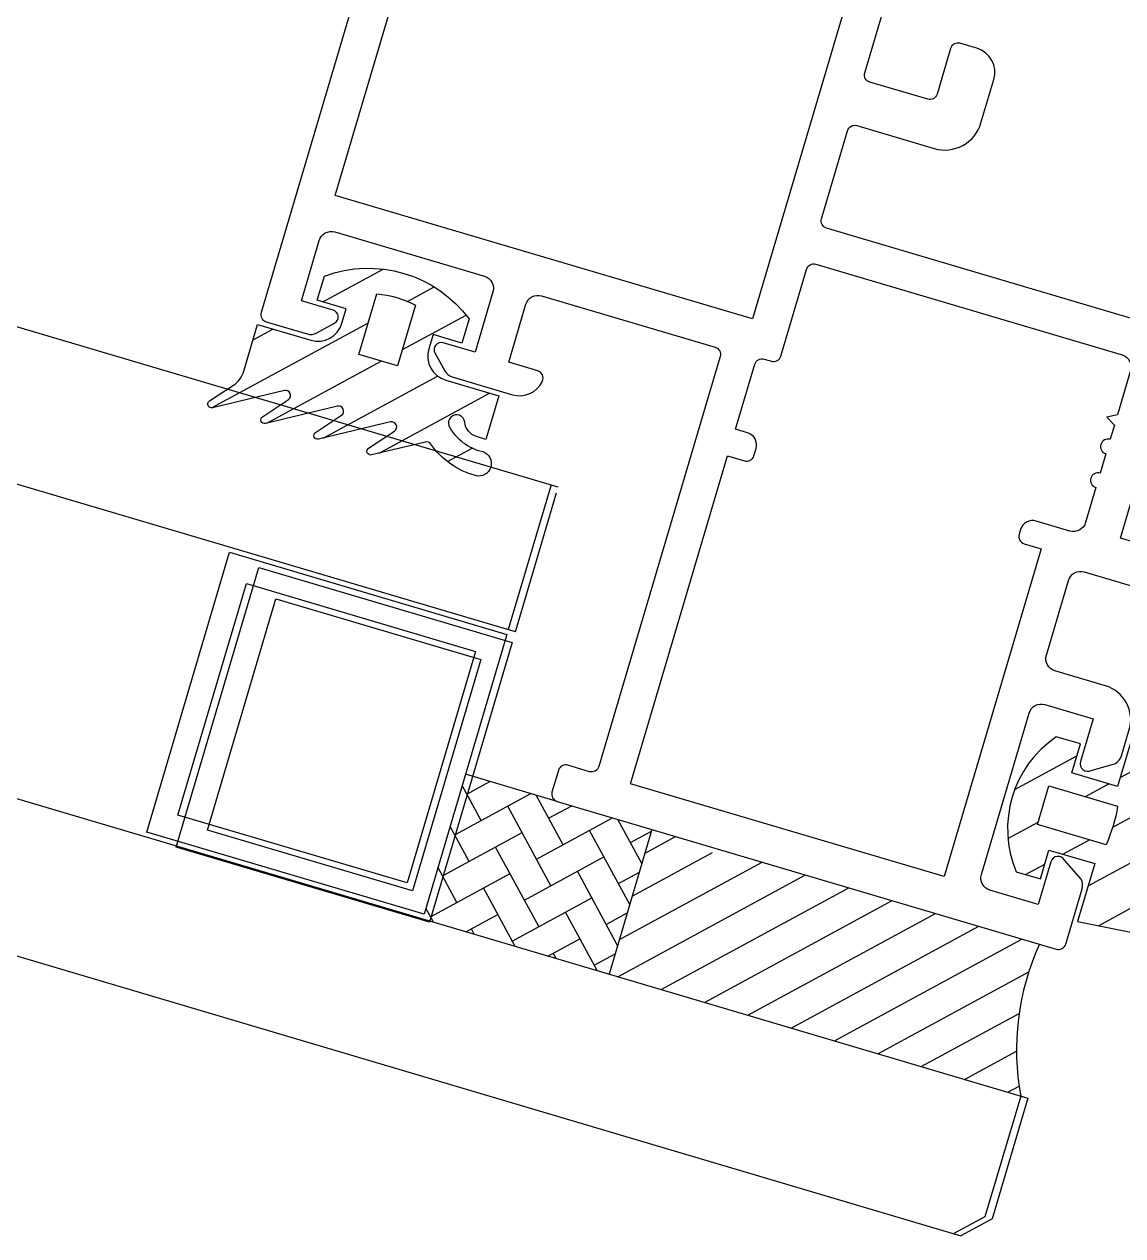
# Model space of a CAD drawing. Header units: millimetres. Extents: x 62878 to 70819, y -67946 to -61850.
# Drawn here: x 66854.731 to 66859.099, y -66972.723 to -66967.906 of the extents above; entities that cross this region are included whole.
import ezdxf

# ---------------------------------------------------------------- set-up
doc = ezdxf.new("R2010")
doc.units = ezdxf.units.MM
doc.layers.add('DOGRAMA', color=171, linetype='Continuous', lineweight=0)
doc.layers.add('DOĞRAMA-yeni', color=40, linetype='Continuous')
pattern_1 = [(28.50198966054999, (66949.88978189256, -66984.46045229882), (-0.07575379786457266, 0.1395095860831588), [])]

# ---------------------------------------------------------------- blocks, each defined once
blk = doc.blocks.new('SPANDREL 98')
at = {"layer": 'DOĞRAMA-yeni', "color": 122, "lineweight": -2}
for p, q in [((46272.91855278611, 27296.66940725674), (46178.74697526782, 27268.83141178674)), ((46272.99254902167, 27296.06564856561), (46179.01278533634, 27268.28428747964)), ((46180.61575734126, 27271.26000264603), (46186.65789308209, 27273.04398574285)), ((46180.78566049333, 27270.68456114689), (46187.06615190742, 27272.53892043358)), ((46180.78566049333, 27270.68456114689), (46180.62266106359, 27271.23662057056)), ((46178.74697526782, 27268.83141178674), (46178.88856122789, 27268.35187720413)), ((46178.88856122786, 27268.35187720413), (46179.01278533634, 27268.28428747964))]:
    blk.add_line(p, q, dxfattribs=at)
for points in [[(46181.12670708141, 27269.52947745648), (46182.13372970487, 27269.82680797262), (46181.8052502775, 27270.93932820426), (46180.79822765404, 27270.64199768812)], [(46181.19429680593, 27269.65370156503), (46182.00950559635, 27269.89439769711), (46181.737660553, 27270.81510409573), (46180.9224517626, 27270.57440796361)]]:
    blk.add_lwpolyline(points, close=True, dxfattribs=at)

msp = doc.modelspace()

# ---------------------------------------------------------------- hatches: boundary and pattern name
at = {"layer": 'DOGRAMA', "lineweight": -2}
h = msp.add_hatch(dxfattribs=at)
h.set_pattern_fill('ANSI31', color=256, scale=0.0004999999999999999, angle=343.5057849383394, style=0)
h.set_pattern_definition(pattern_1)
edge = h.paths.add_edge_path(flags=16)
edge.add_arc((66856.09882588946, -66969.37591016015), 0.3999999999170571, 61.96503062638578, 85.03894869249058, ccw=False)
edge.add_line((66856.28683003556, -66969.02284580201), (66856.21528974398, -66969.26439258052))
edge.add_line((66856.21528974398, -66969.26439258052), (66856.0618770085, -66969.21895545276))
edge.add_line((66856.0618770085, -66969.21895545276), (66856.13341730007, -66968.97740867427))
edge = h.paths.add_edge_path()
edge.add_arc((66856.09882588948, -66969.37591016023), 0.5000000000083353, 36.6320920146531, 110.3718873061161, ccw=False)
edge.add_line((66856.50006758797, -66969.07757293594), (66856.47166938311, -66969.17345589567))
edge.add_line((66856.47166938311, -66969.17345589567), (66856.35660983148, -66969.13937804985))
edge.add_line((66856.35660983148, -66969.13937804985), (66856.33957090857, -66969.19690782567))
edge.add_arc((66856.43545386828, -66969.22530603051), 0.1000000000026802, 163.5019896618353, 253.5019896618353)
edge.add_line((66856.40705566344, -66969.32118899022), (66856.61799817477, -66969.38366504089))
edge.add_line((66856.61799817477, -66969.38366504089), (66856.56688140603, -66969.55625436835))
edge.add_line((66856.56688140603, -66969.55625436835), (66856.52902739418, -66969.54504292904))
edge.add_arc((66856.54748622733, -66969.48271900523), 0.06499999999665203, 185.0926541523899, 253.5019896611753, ccw=False)
edge.add_arc((66856.45018243011, -66969.49139056331), 0.03268943072121068, 5.092654157754544, 198.9322687575916)
edge.add_arc((66856.59586851645, -66969.40972453998), 0.1992591642345582, 207.5857681280004, 257.851675286978)
edge.add_arc((66856.53846581434, -66969.65209754145), 0.05002797725809609, -105.52585171592341, 71.98738459225609, ccw=False)
edge.add_arc((66856.61179678021, -66969.38880152597), 0.3233450411842306, 215.1163267688563, 254.44263692386778, ccw=False)
edge.add_arc((66856.33094540065, -66969.58630676618), 0.02000000000387821, 35.11632675160671, 103.5019896465024)
edge.add_line((66856.32627581805, -66969.56685952992), (66856.11231894809, -66969.61823388794))
edge.add_arc((66856.10881676113, -66969.60364846075), 0.01500000000035274, 123.5019895987231, 283.50198966001443, ccw=False)
edge.add_line((66856.10053727201, -66969.59114046092), (66856.20320595341, -66969.52318041578))
edge.add_arc((66856.19216663457, -66969.50650308268), 0.01999999999302287, 303.5019896218981, 463.5019896059665)
edge.add_line((66856.18749705199, -66969.48705584642), (66855.90137643676, -66969.5557578373))
edge.add_arc((66855.8978742498, -66969.54117241008), 0.01500000001450246, 123.50198964507291, 283.5019896470367, ccw=False)
edge.add_line((66855.88959476067, -66969.52866441026), (66855.99226344212, -66969.46070436512))
edge.add_arc((66855.98122412326, -66969.44402703202), 0.02000000000908719, 303.5019896914228, 463.5019897275744)
edge.add_line((66855.97655454063, -66969.42457979576), (66855.6904339254, -66969.4932817866))
edge.add_arc((66855.68693173843, -66969.47869635942), 0.01499999998960058, 123.50198972210339, 283.50198972704015, ccw=False)
edge.add_line((66855.67865224928, -66969.46618835961), (66855.78132093075, -66969.39822831444))
edge.add_arc((66855.7702816119, -66969.38155098134), 0.02000000000105503, 303.5019896566604, 463.5019896562358)
edge.add_line((66855.7656120293, -66969.3621037451), (66855.47949141407, -66969.43080573597))
edge.add_arc((66855.47598922711, -66969.41622030876), 0.01500000001450246, 123.5019896607422, 283.5019896470367, ccw=False)
edge.add_line((66855.46770973796, -66969.40371230892), (66855.56350244241, -66969.34030371706))
edge.add_arc((66855.50830584817, -66969.25691705162), 0.09999999994870555, 303.5019896681163, 343.5019896707208)
edge.add_line((66855.60418880783, -66969.28531525643), (66855.65916857772, -66969.09968299241))
edge.add_line((66855.65916857772, -66969.09968299241), (66855.87011108905, -66969.16215904309))
edge.add_arc((66855.89850929391, -66969.06627608337), 0.1000000000207655, 253.5019896562086, 343.5019896562087)
edge.add_line((66855.99439225363, -66969.09467428822), (66856.01143117648, -66969.03714451242))
edge.add_line((66856.01143117648, -66969.03714451242), (66855.89637162491, -66969.0030666666))
edge.add_line((66855.89637162491, -66969.0030666666), (66855.92476982974, -66968.90718370688))
h = msp.add_hatch(dxfattribs=at)
h.set_pattern_fill('ANSI31', color=256, scale=0.0004999999999999999, angle=343.5057849383394, style=0)
h.set_pattern_definition(pattern_1)
edge = h.paths.add_edge_path(flags=16)
edge.add_arc((66858.41961429588, -66970.90283658214), 0.6682513992252668, 336.62631045239937, 350.37766888264593, ccw=False)
edge.add_line((66859.03302691426, -66971.16794956218), (66858.75957436876, -66971.08695955698))
edge.add_line((66858.75957436876, -66971.08695955698), (66858.80501149647, -66970.93354682148))
edge.add_line((66858.80501149647, -66970.93354682148), (66859.07846404199, -66971.01453682665))
edge = h.paths.add_edge_path()
edge.add_line((66859.25200217549, -66970.73740908029), (66859.1465309198, -66970.70617105496))
edge.add_line((66859.1465309198, -66970.70617105496), (66859.07837522819, -66970.93629015824))
edge.add_line((66859.07837522819, -66970.93629015824), (66858.89619760471, -66970.88233356904))
edge.add_line((66858.89619760471, -66970.88233356904), (66858.93027545052, -66970.7672740174))
edge.add_line((66858.93027545052, -66970.7672740174), (66858.83439249084, -66970.73887581257))
edge.add_arc((66859.08279723943, -66971.1044699603), 0.4419999999656681, 124.1943415420876, 202.8096377758631)
edge.add_line((66858.6753625437, -66971.27582038689), (66858.7712455034, -66971.30421859173))
edge.add_line((66858.7712455034, -66971.30421859173), (66858.8053233492, -66971.18915904009))
edge.add_line((66858.8053233492, -66971.18915904009), (66858.98750097267, -66971.24311562932))
edge.add_line((66858.98750097267, -66971.24311562932), (66858.919345281, -66971.47323473258))
edge.add_line((66858.919345281, -66971.47323473258), (66859.88153340542, -66971.66496604518))
edge.add_arc((66859.89573250784, -66971.61702456532), 0.05000000000625027, 253.5019896721974, 426.7921528611761)
edge.add_line((66859.9154358973, -66971.57107049646), (66859.20359647498, -66971.40709149923))
edge.add_arc((66859.23791776047, -66971.31316573409), 0.09999999998273096, 163.5019896594675, 249.9272600915067, ccw=False)
edge.add_line((66859.14203480078, -66971.28476752924), (66859.28574455294, -66970.79954966255))
edge.add_arc((66859.23780307309, -66970.78535056014), 0.04999999999229746, 343.5019896674619, 433.5019896834506)
h = msp.add_hatch(dxfattribs=at)
h.set_pattern_fill('AR-HBONE', color=256, scale=0.0002999999999999999, angle=343.5057849383394, style=0)
h.set_pattern_definition([(118.50198966055, (67068.86164458998, -66996.43174508805), (0.04819335172428436, 0.1627187784171862), [0.3599999999999999, -0.12]), (28.50198966054999, (67068.8043818766, -66996.32628902297), (0.04819335172428436, 0.1627187784171862), [0.3599999999999997, -0.12])])
h.paths.add_polyline_path([(66856.72506102141, -66970.95892297117), (66856.48535362215, -66970.88792745904), (66856.31496439307, -66971.46322521723), (66857.05659783151, -66971.68287903655), (66857.22698706058, -66971.10758127837)])
h = msp.add_hatch(dxfattribs=at)
h.set_pattern_fill('ANSI31', color=256, scale=0.0004, angle=343.5057849383394, style=0)
h.set_pattern_definition([(28.50198966054999, (66930.42554107262, -66978.69561671557), (-0.06060303829166213, 0.111607668866527), [])])
edge = h.paths.add_edge_path()
edge.add_ellipse((66857.49212469903, -66971.18610860992), major_axis=(0.0194575406749172, 0.01943332476978999), ratio=0.9999999999697659, start_angle=208.5376656115303, end_angle=298.5376656006593)
edge.add_line((66857.51849251296, -66971.19391811626), (66858.76736806307, -66971.56380473438))
edge.add_ellipse((66859.69193358469, -66971.98435736909), major_axis=(0.7186691544546111, 0.7177747339133465), ratio=0.9999999999989743, start_angle=110.5765423128454, end_angle=145.4234333359861)
edge.add_line((66858.69286179368, -66972.16750069743), (66857.32173546994, -66971.76140636814))
edge.add_line((66857.32173546994, -66971.76140636812), (66857.48431519265, -66971.21247642385))
edge = h.paths.add_edge_path()
edge.add_line((66857.22698706058, -66971.10758127837), (66857.46575688511, -66971.17829910362))
edge.add_ellipse((66857.49212469903, -66971.18610860994), major_axis=(-0.01943332476903576, 0.01945754067416204), ratio=0.9999999995918109, start_angle=28.53766562573984, end_angle=118.5376655945438)
edge.add_line((66857.48431519265, -66971.21247642384), (66857.32173546994, -66971.76140636811))
edge.add_line((66857.32173546994, -66971.76140636812), (66857.05659783148, -66971.68287903655))
edge.add_line((66857.05659783151, -66971.68287903655), (66857.2269870606, -66971.10758127837))

# ---------------------------------------------------------------- linework, layer by layer
for p, q in [((66856.82613208034, -66969.73733194258), (66856.65574285125, -66970.31262970081)), ((66856.849708869, -66970.99584063745), (66856.48535362215, -66970.88792745904)), ((66857.2269870606, -66971.10758127834), (66857.05659783151, -66971.68287903655)), ((66857.2269870606, -66971.10758127834), (66857.05659783151, -66971.68287903655)), ((66858.69286179368, -66972.16750069743), (66858.55087076945, -66972.64691549595)), ((66858.55087076948, -66972.64691549595), (66858.42658960493, -66972.7144002508))]:
    msp.add_line(p, q, dxfattribs=at)
at = {"layer": 'DOGRAMA', "lineweight": -2, "ltscale": 0.5}
for points in [[(66856.82227564655, -66965.84944476016, -0.2621398995659221), (66857.16659839163, -66965.77071087537), (66858.44184175567, -66966.14840699981, -0.4142135623730951), (66858.4755841331, -66966.2105475821), (66858.43014700539, -66966.3639603176), (66858.38220552556, -66966.3497612152, 0.4142135623730951), (66858.32006494325, -66966.38350359262), (66858.31438530228, -66966.40268018455, 0.4142135623730951), (66858.33463072873, -66966.43996453391), (66858.40174880053, -66966.45984327732), (66857.62647780826, -66969.07744807722), (66855.96770260538, -66968.5861591334), (66856.74297359766, -66965.96855433348), (66856.81009166947, -66965.98843307687, 0.4142135623730951), (66856.84737601882, -66965.96818765043), (66856.85305565977, -66965.94901105849, 0.3618128521052944), (66856.82776307984, -66965.8902358713)], [(66856.58495005567, -66965.97389850607), (66855.67336768017, -66969.05174151255, 0.4142135623730951), (66855.69361310656, -66969.08902586192), (66855.85593336908, -66969.1371011829, 0.1991096956269791), (66855.89398833238, -66969.13309309473), (66855.96491559295, -66969.09457954513, 0.6680969080520953), (66855.95944965428, -66969.0426076112), (66855.83316220806, -66969.00520433561), (66855.90415772019, -66968.76549693635, -0.4142135623730951), (66855.96629830248, -66968.73175455893), (66856.56077265262, -66968.90782342896, -0.4142135623730951), (66856.59451503007, -66968.96996401124), (66856.52351951796, -66969.20967141051), (66856.39722248341, -66969.17226529507, 0.6680969080520438), (66856.36433523819, -66969.21287794705), (66856.40284878778, -66969.28380520763, 0.1989616347782854), (66856.43259266534, -66969.30789366651), (66856.6723096529, -66969.37889201845, 0.3728392455561729), (66856.79154854376, -66969.32481297567, 0.4568501953068724), (66856.77281521316, -66969.2835067431), (66856.6577556615, -66969.2494288973), (66856.72591135316, -66969.01930979398, -0.4142135623730951), (66856.78805193541, -66968.98556741657), (66857.47840924529, -66969.19003449146, -0.4142135623730951), (66857.49865467174, -66969.22731884083), (66857.01588518938, -66970.85732915578, -0.4142135623730951), (66856.97860084003, -66970.87757458225), (66856.89230617628, -66970.85201619788, 0.4142135623730951), (66856.85502182692, -66970.87226162433), (66856.82946344255, -66970.95855628807, 0.4142135623730951), (66856.849708869, -66970.99584063745), (66858.83448613487, -66971.58368347774, 0.4142135623730951), (66858.87177048423, -66971.56343805128), (66858.93688472811, -66971.34358801298, 0.1989616347783402), (66858.93287947978, -66971.30552346141), (66858.86757834558, -66971.22971817748, 0.6680475602943508), (66858.81245058286, -66971.23552182082), (66858.76202389051, -66971.40578119237), (66858.57025797109, -66971.34898478269, -0.4142135623730951), (66858.53651559367, -66971.28684420038), (66858.72678356615, -66970.64442837039, -0.4142135623730951), (66858.78892414842, -66970.61068599297), (66858.98069006782, -66970.66748240264), (66858.93026337549, -66970.83774177419, 0.6680475602943992), (66858.97333894006, -66970.87263085895), (66859.06939249026, -66970.84460448583, 0.1991096956271691), (66859.09347810931, -66970.81487019657), (66859.12451450739, -66970.71007970993, 0.4142135623730951), (66859.03003585056, -66970.53608607958), (66858.8286816352, -66970.47644984938, -0.4142135623730951), (66858.79493925776, -66970.41430926711), (66858.88297369277, -66970.117072092, -0.4142135623730951), (66858.94511427506, -66970.0833297146), (66859.28070463403, -66970.18272343156, 0.4142135623730951)], [(66859.66624928315, -66969.23311544742), (66857.92117941653, -66968.71626811923, -0.4142135623730951), (66857.90093399008, -66968.67898376989), (66858.00458743778, -66968.32901096695, -0.4142135623730951), (66858.04187178714, -66968.3087655405), (66858.34869725819, -66968.39963979601, 0.4142135623730951), (66858.53511900501, -66968.29841266369), (66858.58623577375, -66968.12582333625, 0.4142135623730951), (66858.51875101888, -66968.0015421717), (66858.49957442691, -66967.9958625307), (66858.45163294711, -66967.98166342829, 0.4142135623730951), (66858.41434859773, -66968.00190885476), (66858.36039200853, -66968.18408647818, -0.4142135623730951), (66858.32310765915, -66968.20433190465), (66858.09298855584, -66968.13617621301, -0.4142135623730951), (66858.07274312939, -66968.09889186367), (66858.33542652425, -66967.2119744864)]]:
    msp.add_lwpolyline(points, format="xyb", dxfattribs=at)
at = {"layer": 'DOGRAMA', "linetype": 'ByBlock', "lineweight": -2}
msp.add_lwpolyline([(66859.04910319115, -66969.55615677775, 0.9999999999999998), (66859.03206426825, -66969.61368655357), (66859.00934570434, -66969.69039292133, 0.9999999999999998), (66858.99230678144, -66969.74792269715), (66858.95112938441, -66969.88695298873, -0.4142135623730951), (66858.88898880215, -66969.92069536618), (66858.75475265851, -66969.8809378794, 0.4142135623730951), (66858.69261207628, -66969.91468025681), (66858.68693243532, -66969.93385684876, 0.4142135623730951), (66858.70717786177, -66969.97114119811), (66858.77429593354, -66969.9910199415), (66858.38808034768, -66971.29502819348), (66857.14160187152, -66970.92585153047), (66857.52781745739, -66969.6218432785), (66857.5949355292, -66969.6417220219, 0.4142135623730951), (66857.63221987855, -66969.62147659545), (66857.64073934003, -66969.59271170753, 0.4142135623730951), (66857.6069969626, -66969.53057112526), (66857.55905548274, -66969.51637202282), (66857.63573063581, -66969.25748803162, -0.4142135623730951), (66857.67301498521, -66969.23724260516), (66857.70177987308, -66969.24576206661, 0.4142135623730951), (66857.73906422246, -66969.22551664017), (66857.84129775991, -66968.88033798523, -0.4142135623730951), (66857.87858210929, -66968.86009255878), (66859.0962956975, -66969.22074976034, -0.4142135623730951), (66859.13003807497, -66969.2828903426), (66859.07805232116, -66969.45841368863), (66859.03538623033, -66969.46865909216), (66859.06559118888, -66969.50048713134)], format="xyb", close=True, dxfattribs=at)
at = {"layer": 'DOGRAMA', "lineweight": -2}
for points in [[(66855.92476982974, -66968.90718370688, -0.3333333333332296), (66856.50006758797, -66969.07757293594), (66856.47166938311, -66969.17345589567), (66856.35660983148, -66969.13937804985), (66856.33957090857, -66969.19690782567, 0.4142135623730951), (66856.40705566344, -66969.32118899022), (66856.61799817477, -66969.38366504089), (66856.56688140603, -66969.55625436835), (66856.52902739418, -66969.54504292904, -0.3076847592325949), (66856.48274281781, -66969.48848883387, 1.128701775595035), (66856.41926140671, -66969.5019966556, 0.2229122392588673), (66856.5539357852, -66969.60452151271, -0.9785310008372164), (66856.52507466875, -66969.70029998671, -0.1732976222504512), (66856.34730511732, -66969.57480199888, 0.3075716929246892), (66856.32627581805, -66969.56685952992), (66856.11231894809, -66969.61823388794, -0.8390996311771624), (66856.10053727201, -66969.59114046092), (66856.20320595341, -66969.52318041578, 0.8390996311772869), (66856.18749705199, -66969.48705584642), (66855.90137643676, -66969.5557578373, -0.8390996311771624), (66855.88959476067, -66969.52866441026), (66855.99226344212, -66969.46070436512, 0.839099631177325), (66855.97655454063, -66969.42457979576), (66855.6904339254, -66969.4932817866, -0.8390996311769768), (66855.67865224928, -66969.46618835961), (66855.78132093075, -66969.39822831444, 0.8390996311770358), (66855.7656120293, -66969.3621037451), (66855.47949141407, -66969.43080573597, -0.8390996311781366), (66855.46770973796, -66969.40371230892), (66855.56350244241, -66969.34030371706, 0.1763269807084491), (66855.60418880783, -66969.28531525643), (66855.65916857772, -66969.09968299241), (66855.87011108905, -66969.16215904309, 0.4142135623728453), (66855.99439225363, -66969.09467428822), (66856.01143117648, -66969.03714451242), (66855.89637162491, -66969.0030666666)], [(66856.13341730007, -66968.97740867427, -0.1010205144335734), (66856.28683003556, -66969.02284580201), (66856.21528974398, -66969.26439258052), (66856.0618770085, -66969.21895545276)], [(66856.13341730007, -66968.97740867427, -0.1010205144335734), (66856.28683003556, -66969.02284580201), (66856.215289744, -66969.2643925805), (66856.0618770085, -66969.21895545276)], [(66859.25200217549, -66970.73740908029), (66859.1465309198, -66970.70617105496), (66859.07837522819, -66970.93629015824), (66858.89619760471, -66970.88233356904), (66858.93027545052, -66970.7672740174), (66858.83439249084, -66970.73887581257, 0.3571428571427583), (66858.6753625437, -66971.27582038689), (66858.7712455034, -66971.30421859173), (66858.8053233492, -66971.18915904009), (66858.98750097267, -66971.24311562932), (66858.919345281, -66971.47323473258), (66859.88153340542, -66971.66496604518, 0.9430953754055073), (66859.9154358973, -66971.57107049646), (66859.20359647498, -66971.40709149923, -0.3960555621610378), (66859.14203480078, -66971.28476752924), (66859.28574455294, -66970.79954966255, 0.4142135623731011)], [(66859.07846404199, -66971.01453682665, -0.0600737299861167), (66859.03302691426, -66971.16794956218), (66858.75957436876, -66971.08695955698), (66858.80501149647, -66970.93354682148)]]:
    msp.add_lwpolyline(points, format="xyb", close=True, dxfattribs=at)
at = {"layer": 'DOGRAMA', "lineweight": -2, "ltscale": 0.5}
msp.add_lwpolyline([(66859.32898158222, -66970.01972240004), (66859.089274183, -66969.94872688793), (66859.27954215548, -66969.30631105792)], dxfattribs=at)
at = {"layer": 'DOGRAMA', "lineweight": -2}
for points in [[(66856.32064403404, -66971.4440486253), (66855.21798999747, -66971.1174692696), (66855.54740917368, -66970.00522693702), (66856.65006321025, -66970.33180629274)], [(66856.2531592792, -66971.31976746075), (66855.34227116198, -66971.04998451473), (66855.61489392852, -66970.12950810159), (66856.52578204568, -66970.39929104761)]]:
    msp.add_lwpolyline(points, close=True, dxfattribs=at)
msp.add_arc((66859.69193358469, -66971.98435736905), 1.015719411173229, 155.5408663547974, 190.3877573777715, dxfattribs=at)

# ---------------------------------------------------------------- block references
at = {"layer": 'DOĞRAMA-yeni', "xscale": -1, "rotation": 359.9612925110064}
msp.add_blockref('SPANDREL 98', (113019.035696613, -94272.19819564199), dxfattribs=at)

doc.saveas('drawing.dxf')
